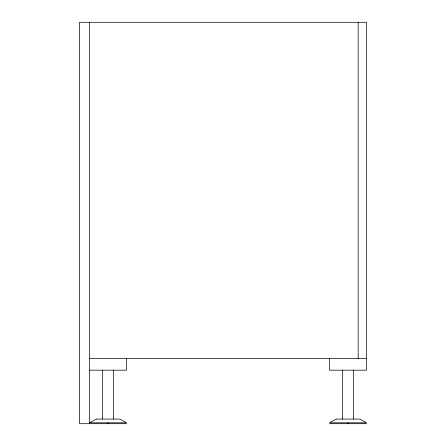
<?xml version="1.0" encoding="UTF-8"?>
<svg xmlns="http://www.w3.org/2000/svg" width="446" height="446" viewBox="0 0 446 446"><rect width="100%" height="100%" fill="white"/><g stroke="black" fill="none" stroke-linecap="round" stroke-linejoin="round"><path stroke-width="0.67" d="M89.663 358.645L366.489 358.645M89.663 370.18L126.569 370.18L126.569 358.645M126.569 423.7L79.511 423.7L79.511 22.3L366.489 22.3L366.489 370.18L329.577 370.18L329.577 358.645M329.577 423.7L366.489 423.7M358.183 22.3L358.183 358.645M353.567 370.18L353.567 419.084M348.036 422.808L348.036 423.7M342.5 370.18L342.5 419.084M113.652 370.18L113.652 419.084M108.116 422.808L108.116 423.7M102.58 370.18L102.58 419.084M89.663 22.3L89.663 423.7M96.308 419.084L89.663 422.808L126.569 422.808L119.924 419.084L96.308 419.084M336.223 419.084L329.577 422.808L366.489 422.808L359.844 419.084L336.223 419.084"/></g></svg>
